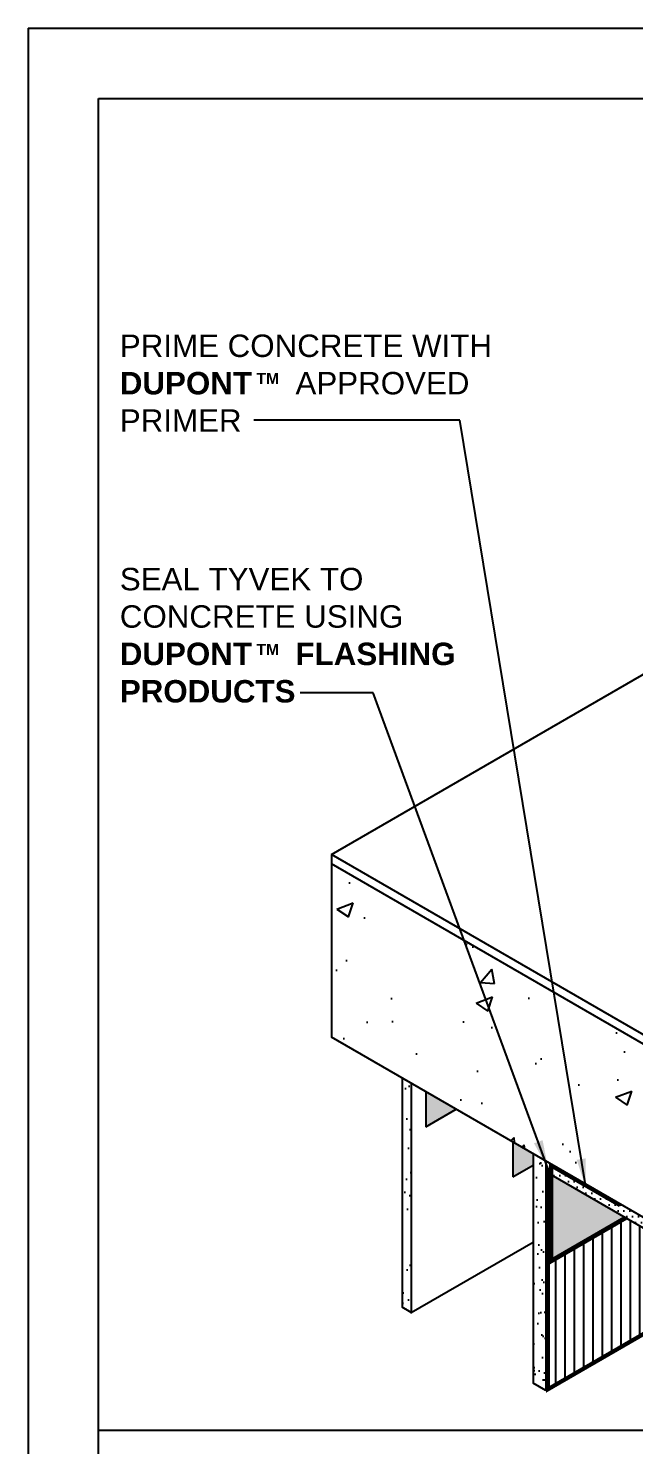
# Model space of a CAD drawing. Extents: x -27 to 167, y -65 to 64.
# Drawn here: x 88.19 to 101.18, y 33.73 to 64.06 of the extents above; entities that cross this region are included whole.
import ezdxf

# ---------------------------------------------------------------- set-up
doc = ezdxf.new("R2010")
doc.units = 0
doc.header["$LTSCALE"] = 1.5
doc.header["$MEASUREMENT"] = 0
doc.linetypes.add('DASHED', pattern=[0.75, 0.5, -0.25])
doc.layers.get('DEFPOINTS').update_dxf_attribs({"linetype": 'CONTINUOUS'})
for name, color, linetype in [('8X11-TTB$0$B', 5, 'CONTINUOUS'), ('CLADDING', 252, 'CONTINUOUS'), ('STRAIGHTFLASH', 253, 'CONTINUOUS'), ('STRUCTURE', 252, 'CONTINUOUS'), ('STRUCTURE_SHADING', 254, 'CONTINUOUS'), ('TEXT', 7, 'CONTINUOUS'), ('TITLE', 7, 'CONTINUOUS'), ('TYVEK', 160, 'DASHED'), ('W', 7, 'CONTINUOUS')]:
    doc.layers.add(name, color=color, linetype=linetype)
doc.styles.add('DETAILS', font='sanss___.ttf', dxfattribs={"height": 1})
doc.dimstyles.new('TYVEKDETAILS', dxfattribs={"dimscale": 6, "dimtxt": 1.5, "dimasz": 0.1, "dimexe": 0.75, "dimexo": 0.75, "dimgap": 0.75, "dimtad": 0, "dimtih": 1, "dimtoh": 1, "dimdec": 4, "dimzin": 0, "dimtxsty": 'DETAILS', "dimcen": 0.0625, "dimazin": 3, "dimtfac": 1, "dimtdec": 4, "dimtofl": 0, "dimtmove": 0, "dimatfit": 3, "dimtolj": 1, "dimtzin": 0})
pattern_1 = [(37.5, (134.1953, -0.2388), (-0.0157483, 0.481706), [0, -0.38, 0, -0.425, 0, -0.40625]), (7.5, (134.1953, -0.2388), (0.442444, 0.7055365), [0, -0.205, 0, -0.3425, 0, -0.13125]), (327.5, (133.8878, -0.2388), (0.7785355, 0.0014148), [0, -0.125, 0, -0.45, 0, -0.5875]), (317.5, (133.8878, -0.2388), (0.751532, 0.219419), [0, -0.0625, 0, -0.295, 0, -0.3375])]

msp = doc.modelspace()

# ---------------------------------------------------------------- hatches: boundary and pattern name
at = {"layer": 'CLADDING', "linetype": 'CONTINUOUS'}
h = msp.add_hatch(dxfattribs=at)
h.set_pattern_fill('DOTS', color=256, scale=2, style=0)
h.set_pattern_definition([(0, (134.19528, -0.23879), (0.0625, 0.125), [0, -0.125])])
h.paths.add_polyline_path([(100.845, 38.917), (100.845, 38.859), (99.41, 39.688), (99.41, 39.517), (104.4, 36.627), (104.4, 36.865)])
at = {"layer": 'STRAIGHTFLASH', "linetype": 'CONTINUOUS'}
msp.add_hatch(color=256, dxfattribs=at).paths.add_polyline_path([(100.95, 38.625), (99.41, 39.517), (99.41, 37.734)])
at = {"layer": 'STRUCTURE', "linetype": 'CONTINUOUS'}
h = msp.add_hatch(dxfattribs=at)
h.set_pattern_fill('AR-CONC', color=256, scale=0.5, style=0)
h.set_pattern_definition([(50, (134.1953, -0.2388), (3.5863, -0.31376), [0.375, -4.125]), (355, (134.1953, -0.2388), (-0.69376, 3.76096), [0.3, -3.3]), (100.4514, (134.494, -0.265), (2.89255, 3.4472), [0.3187, -3.50571]), (46.184, (134.1953, 0.761), (5.3362, -0.8276), [0.5625, -6.1875]), (96.636, (134.64, 0.692), (4.6733, 4.8706), [0.47805, -5.25856]), (351.184, (134.1953, 0.761), (4.6733, 4.8706), [0.45, -4.95]), (21, (134.6953, 0.5112), (2.98454, -2.0131), [0.375, -4.125]), (326, (134.6953, 0.5112), (1.21658, 3.62575), [0.3, -3.3]), (71.4514, (134.944, 0.3435), (4.20111, 1.61265), [0.3187, -3.50571]), (37.5, (134.1953, -0.2388), (0.0608, 1.66447), [0, -3.26, 0, -3.35, 0, -3.3125]), (7.5, (134.1953, -0.2388), (1.31535, 1.97206), [0, -1.91, 0, -3.185, 0, -1.2625]), (327.5, (133.0803, -0.2388), (2.669112, -0.112774), [0, -1.25, 0, -3.9, 0, -5.175]), (317.5, (132.5803, -0.2388), (2.91593, 0.500525), [0, -1.625, 0, -2.59, 0, -3.675])])
edge = h.paths.add_edge_path()
edge.add_line((104.544, 40.487), (94.683, 46.18))
edge.add_line((94.683, 46.18), (94.683, 42.475))
edge.add_line((94.683, 42.475), (104.493, 36.811))
edge.add_ellipse((104.472, 36.754), major_axis=(0.0631, -0.0392), ratio=0.816626, start_angle=84.9907, end_angle=99.5497, ccw=False)
edge.add_ellipse((104.472, 36.754), major_axis=(0.0631, -0.0392), ratio=0.816626, start_angle=99.5497, end_angle=444.9907)
edge.add_line((104.509, 36.801), (104.544, 36.781))
edge.add_line((104.544, 36.781), (104.544, 37.681))
edge.add_line((104.544, 37.681), (104.544, 40.487))
h = msp.add_hatch(dxfattribs=at)
h.set_pattern_fill('AR-SAND', color=256, scale=0.25, style=0)
h.set_pattern_definition(pattern_1)
h.paths.add_polyline_path([(96.393, 41.488), (96.194, 41.602), (96.194, 36.694), (96.393, 36.579)])
h = msp.add_hatch(dxfattribs=at)
h.set_pattern_fill('AR-SAND', color=256, scale=0.25, style=0)
h.set_pattern_definition(pattern_1)
h.paths.add_polyline_path([(99.275, 39.824), (99.004, 39.98), (99.004, 35.071), (99.275, 34.915)])
at = {"layer": 'STRUCTURE_SHADING', "linetype": 'CONTINUOUS'}
for points in [[(96.706, 41.307), (96.706, 40.557), (97.356, 40.932)], [(99.004, 39.98), (98.565, 40.233), (98.565, 39.483), (99.004, 39.737)]]:
    msp.add_hatch(color=256, dxfattribs=at).paths.add_polyline_path(points)
at = {"layer": 'TYVEK', "linetype": 'CONTINUOUS'}
h = msp.add_hatch(dxfattribs=at)
h.set_pattern_fill('_USER', color=23, scale=0.2, angle=90, style=0, pattern_type=0)
h.set_pattern_definition([(90, (-52.31506, 106.87673), (-0.2, 1e-17), [])])
h.paths.add_polyline_path([(99.327, 37.62), (99.32, 34.941), (101.529, 36.217), (102.01, 38.011), (101.01, 38.591)])

# ---------------------------------------------------------------- linework, layer by layer
at = {"layer": '8X11-TTB$0$B', "linetype": 'CONTINUOUS'}
for p, q in [((99.379, 37.65), (99.275, 37.59)), ((99.36, 37.639), (99.379, 37.65))]:
    msp.add_line(p, q, dxfattribs=at)
at = {"layer": 'CLADDING', "linetype": 'CONTINUOUS'}
msp.add_line((104.544, 36.781), (94.683, 42.475), dxfattribs=at)
at = {"layer": 'DEFPOINTS'}
for q in [(88.19, -1.941), (139.19, 64.059)]:
    msp.add_line((88.19, 64.059), q, dxfattribs=at)
at = {"layer": 'STRAIGHTFLASH', "color": 7, "linetype": 'CONTINUOUS'}
for p, q in [((100.845, 38.917), (99.36, 39.774)), ((99.36, 39.774), (99.36, 37.639)), ((100.845, 38.888), (99.385, 39.731)), ((99.385, 39.731), (99.385, 37.687)), ((100.845, 38.859), (99.41, 39.688)), ((99.41, 39.688), (99.41, 37.734)), ((99.36, 37.639), (101.01, 38.591)), ((99.385, 37.687), (100.981, 38.607)), ((99.41, 37.734), (100.95, 38.625))]:
    msp.add_line(p, q, dxfattribs=at)
at = {"layer": 'STRUCTURE'}
for p, q in [((94.683, 46.38), (101.466, 50.296)), ((94.683, 46.38), (94.683, 42.475)), ((101.466, 42.464), (94.683, 46.38)), ((104.544, 40.487), (94.683, 46.18)), ((96.194, 41.602), (96.194, 36.694)), ((96.393, 41.488), (96.393, 36.579)), ((96.706, 41.307), (96.706, 40.557)), ((98.565, 40.233), (98.565, 39.483)), ((99.004, 39.98), (99.004, 35.071)), ((99.275, 39.824), (99.275, 34.915)), ((96.393, 36.579), (99.004, 38.087)), ((99.275, 34.915), (100.893, 35.849)), ((99.275, 34.915), (99.004, 35.071))]:
    msp.add_line(p, q, dxfattribs=at)
at = {"layer": 'STRUCTURE', "linetype": 'CONTINUOUS'}
for p, q in [((104.543, 36.545), (99.385, 39.531)), ((100.845, 38.917), (100.845, 38.917)), ((96.393, 36.579), (96.194, 36.694))]:
    msp.add_line(p, q, dxfattribs=at)
at = {"layer": 'STRUCTURE'}
for points in [[(96.706, 40.557), (97.356, 40.932)], [(98.565, 39.483), (99.004, 39.737)]]:
    msp.add_lwpolyline(points, dxfattribs=at)
at = {"layer": 'STRUCTURE_SHADING', "linetype": 'CONTINUOUS'}
msp.add_line((100.845, 38.917), (100.845, 38.859), dxfattribs=at)
at = {"layer": 'TITLE', "linetype": 'CONTINUOUS'}
msp.add_line((137.69, 34.059), (89.69, 34.059), dxfattribs=at)
at = {"layer": 'TYVEK', "color": 23, "const_width": 0.09}
msp.add_lwpolyline([(99.32, 39.673), (99.32, 34.941), (101.529, 36.217)], dxfattribs=at)
at = {"layer": 'W'}
msp.add_lwpolyline([(89.69, 62.559), (137.69, 62.559), (137.69, -0.441), (89.69, -0.441)], close=True, dxfattribs=at)

# ---------------------------------------------------------------- texts
at = {"layer": 'TEXT', "char_height": 0.48, "attachment_point": 1, "style": 'DETAILS'}
for s, insert, width in [('PRIME CONCRETE WITH {\\fSansSerif|b1|i0|c2|p2;DUPONT}     APPROVED \\PPRIMER', (90.15, 57.507), 10.15656), ('SEAL TYVEK TO CONCRETE USING {\\fSansSerif|b1|i0|c2|p2;DUPONT}     {\\fSansSerif|b1|i0|c2|p2;FLASHING} {\\fSansSerif|b1|i0|c2|p2;PRODUCTS}', (90.15, 52.515), 8.78255)]:
    msp.add_mtext(s, dxfattribs=dict(at, insert=insert, width=width))
at = {"layer": 'TEXT', "char_height": 0.24, "attachment_point": 4, "style": 'DETAILS'}
for insert in [(93.077, 56.567), (93.077, 50.769)]:
    msp.add_mtext('{\\fSansSerif|b1|i0|c2|p2;TM}', dxfattribs=dict(at, insert=insert))

# ---------------------------------------------------------------- leaders
at = {"layer": 'TEXT'}
for points in [[(100.128, 39.273), (97.432, 55.674), (93.019, 55.674)], [(99.32, 39.673), (95.579, 49.841), (94.012, 49.841)]]:
    msp.add_leader(points, dimstyle='TYVEKDETAILS', override={"dimfxl": 3}, dxfattribs=at)

doc.saveas('drawing.dxf')
